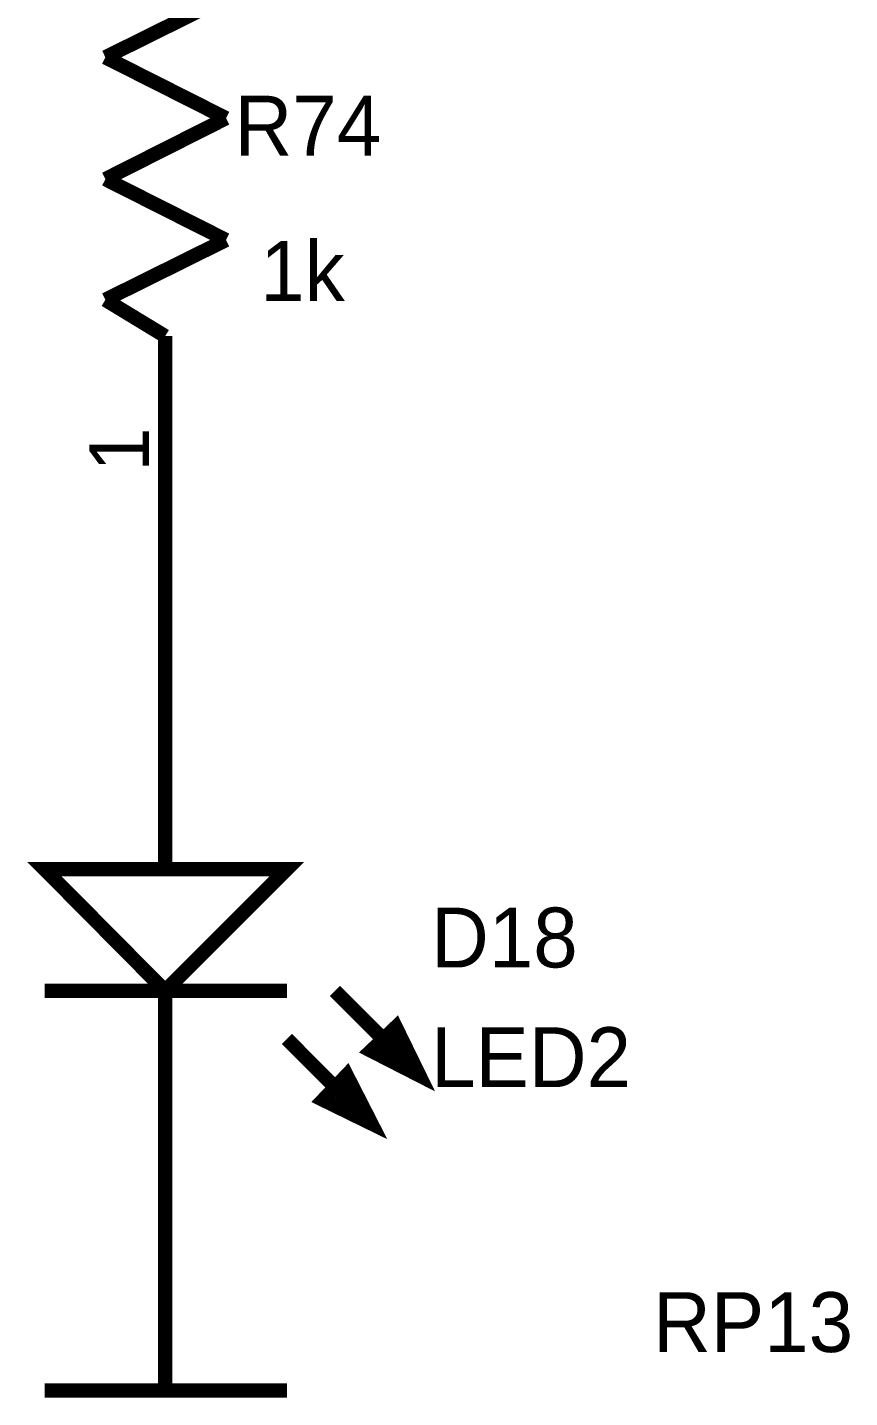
# Model space of a CAD drawing. Header units: millimetres. Extents: x 0 to 800, y 0 to 567.
# Drawn here: x 173.59 to 190.84, y 41.69 to 70.42 of the extents above; entities that cross this region are included whole.
import ezdxf

# ---------------------------------------------------------------- set-up
doc = ezdxf.new("R2010")
doc.units = ezdxf.units.MM
doc.layers.add('Sheet', color=255, linetype='Continuous')

msp = doc.modelspace()

# ---------------------------------------------------------------- linework, layer by layer
at = {"layer": 'Sheet', "const_width": 0.3}
for points in [[(175.229, 69.795), (177.76, 71.049)], [(177.76, 68.518), (175.229, 69.795)], [(175.229, 67.241), (177.76, 68.518)], [(177.76, 65.964), (175.229, 67.241)], [(175.229, 64.71), (177.76, 65.964)], [(176.483, 63.948), (175.229, 64.71)], [(176.483, 63.948), (176.483, 58.864)], [(176.483, 63.948), (176.483, 63.187)], [(176.483, 57.856), (176.483, 58.864)], [(176.483, 52.771), (176.483, 57.856)], [(179.037, 50.218), (173.952, 50.218)], [(176.483, 50.218), (176.483, 45.156)], [(180.045, 50.218), (181.814, 48.449)], [(179.037, 49.21), (180.806, 47.441)], [(176.483, 45.156), (176.483, 44.394)], [(176.483, 44.394), (176.483, 41.841)], [(173.952, 41.841), (179.037, 41.841)]]:
    msp.add_lwpolyline(points, dxfattribs=at)
at = {"layer": 'Sheet'}
for points, const_width in [([(173.952, 52.771), (176.483, 50.218), (179.037, 52.771), (173.952, 52.771)], 0.3), ([(173.952, 52.771), (176.483, 50.218), (179.037, 52.771), (173.952, 52.771)], 0.0991), ([(181.814, 48.449), (181.322, 49.456), (180.806, 48.964), (181.814, 48.449)], 0.3), ([(181.814, 48.449), (181.322, 49.456), (180.806, 48.964), (181.814, 48.449)], 0.0991), ([(180.806, 47.441), (180.291, 48.449), (179.799, 47.933), (180.806, 47.441)], 0.3), ([(180.806, 47.441), (180.291, 48.449), (179.799, 47.933), (180.806, 47.441)], 0.0991)]:
    msp.add_lwpolyline(points, close=True, dxfattribs=dict(at, const_width=const_width))

# ---------------------------------------------------------------- texts
for s, p in [('R74', (177.939, 67.734)), ('1k', (178.477, 64.688)), ('D18', (182.061, 50.711)), ('LED2', (182.061, 48.202)), ('RP13', (186.72, 42.647))]:
    msp.add_text(s, height=1.2543, dxfattribs=at).set_placement(p)
msp.add_text('1', height=1.254, rotation=90, dxfattribs=at).set_placement((176.147, 61.104))

doc.saveas('drawing.dxf')
